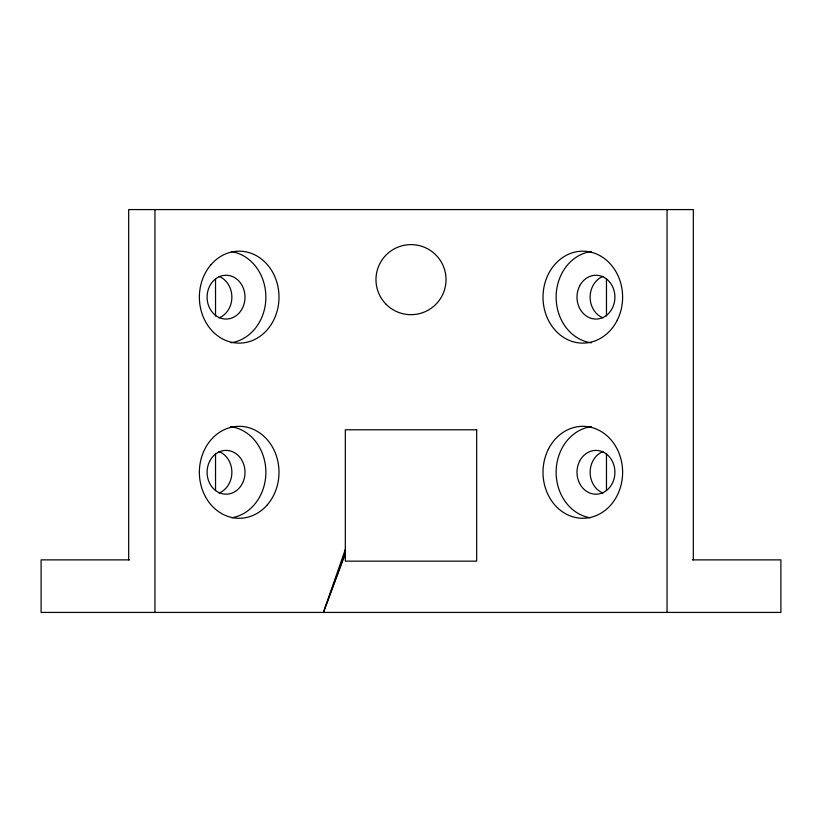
<?xml version="1.0" encoding="UTF-8"?>
<svg xmlns="http://www.w3.org/2000/svg" width="822" height="822" viewBox="0 0 822 822"><rect width="100%" height="100%" fill="white"/><g stroke="black" fill="none" stroke-linecap="round" stroke-linejoin="round"><path stroke-width="1.23" d="M345.322 553.884L323.426 612.421L345.322 549.404M323.426 612.421L345.322 552.394M129.599 559.874L41.1 559.874L41.1 612.421L780.9 612.421L780.9 559.874L692.401 559.874M693.326 559.874L693.326 209.579L128.674 209.579L128.674 559.874M667.053 209.579L667.053 612.421M606.472 278.874L606.472 316.08M606.472 453.374L606.472 490.59M215.528 278.874L215.528 316.08M215.528 453.374L215.528 490.59M154.947 209.579L154.947 612.421M590.175 517.788A45.981 39.816 90 0 1 556.134 471.633A45.981 39.816 90 0 1 591.326 426.639M591.326 342.825A45.981 39.816 90 0 1 556.134 297.153A45.981 39.816 90 0 1 591.326 251.491M231.444 251.604A45.981 39.816 -90 0 1 265.866 297.389A45.981 39.816 -90 0 1 231.054 342.764M602.999 317.888A21.896 18.957 90 0 1 590.124 297.153A21.896 18.957 90 0 1 602.999 276.418M219.001 451.566A21.896 18.957 90 0 1 231.876 472.301A21.896 18.957 90 0 1 219.001 493.036M230.674 426.639A45.981 39.816 90 0 1 265.866 471.633A45.981 39.816 90 0 1 231.825 517.788M602.999 493.036A21.896 18.957 90 0 1 590.124 472.301A21.896 18.957 90 0 1 602.999 451.566M219.001 276.418A21.896 18.957 -90 0 1 231.876 297.153A21.896 18.957 -90 0 1 219.001 317.888M476.678 429.783L345.322 429.783L345.322 561.149L476.678 561.149L476.678 429.783M210.761 264.961A45.981 39.816 90 0 0 229.256 341.675A45.981 39.816 90 0 0 277.548 284.833A45.981 39.816 90 0 0 210.761 264.961M548.336 449.315A45.981 39.816 90 0 0 582.819 518.281A45.981 39.816 90 0 0 617.291 449.315A45.981 39.816 90 0 0 548.336 449.315M617.291 320.138A45.981 39.816 -90 0 0 582.819 251.183A45.981 39.816 -90 0 0 548.336 320.138A45.981 39.816 -90 0 0 617.291 320.138M239.459 312.637A21.896 18.957 -90 0 0 230.961 276.007A21.896 18.957 -90 0 0 207.74 302.825A21.896 18.957 -90 0 0 239.459 312.637M209.631 461.358A21.896 18.957 90 0 0 226.05 494.197A21.896 18.957 90 0 0 242.469 461.358A21.896 18.957 90 0 0 209.631 461.358M579.531 286.21A21.896 18.957 90 0 0 595.95 319.049A21.896 18.957 90 0 0 612.369 286.21A21.896 18.957 90 0 0 579.531 286.21M579.531 461.358A21.896 18.957 90 0 0 595.95 494.197A21.896 18.957 90 0 0 612.369 461.358A21.896 18.957 90 0 0 579.531 461.358M267.345 504.811A45.981 39.816 -90 0 0 249.487 427.892A45.981 39.816 -90 0 0 200.722 484.199A45.981 39.816 -90 0 0 267.345 504.811M386.227 304.407A35.027 35.027 0 0 0 444.836 288.707A35.027 35.027 0 0 0 401.937 245.809A35.027 35.027 0 0 0 386.227 304.407"/></g></svg>
